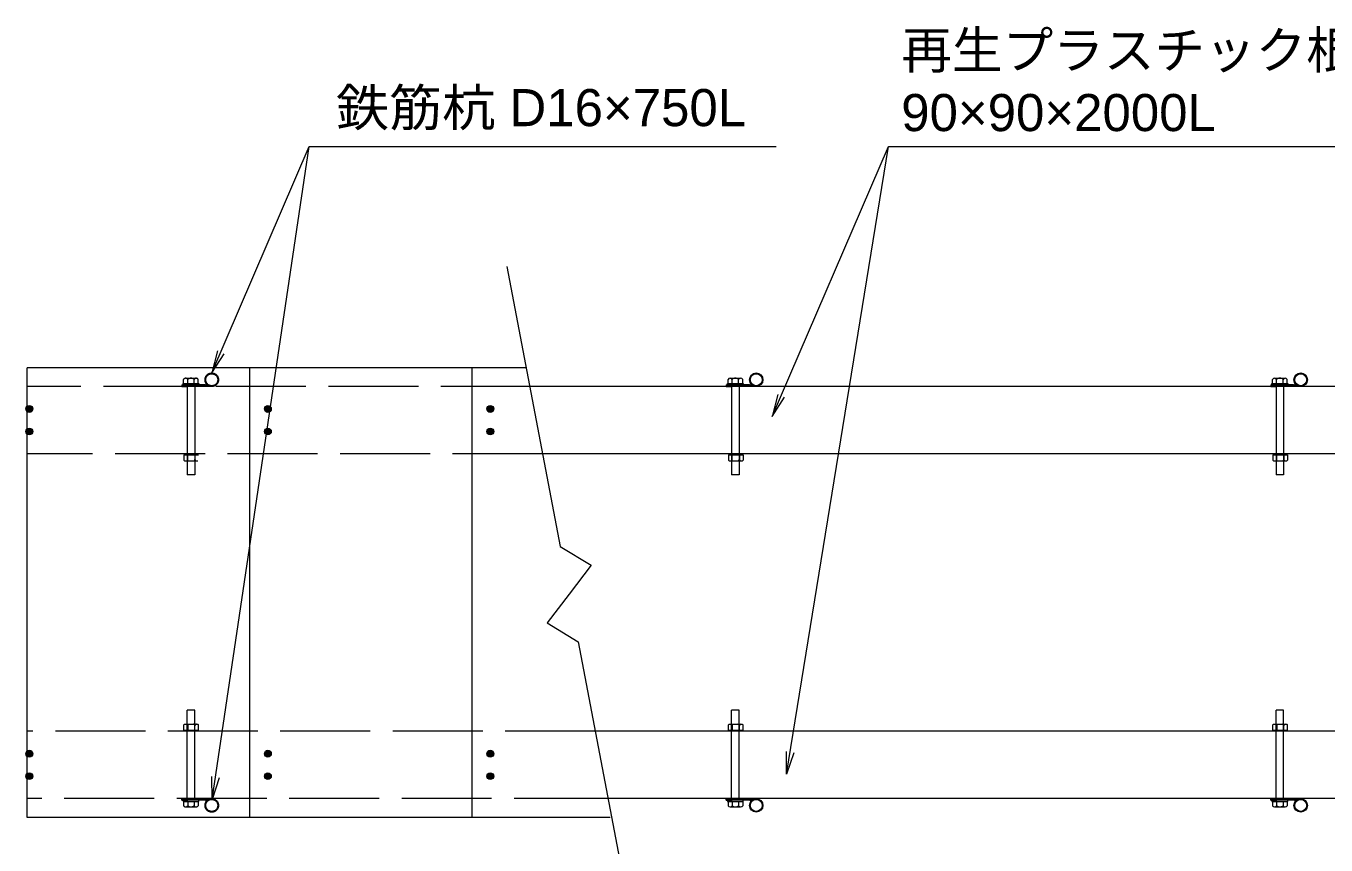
# Model space of a CAD drawing. Units: millimetres at full size, sheet at 1:20; details may follow other scales. Extents: x 200 to 8200, y 186 to 5740.
# Drawn here: x 1937 to 3671, y 3181 to 4273 of the extents above; entities that cross this region are included whole.
import ezdxf
from ezdxf.enums import TextEntityAlignment as Align

# ---------------------------------------------------------------- set-up
doc = ezdxf.new("R2010")
doc.units = ezdxf.units.MM
doc.header["$LTSCALE"] = 20
doc.linetypes.add('DASHED', pattern=[7.5, 6, -1.5])
for name, color, linetype, lineweight in [('コーススレッド', 7, 'Continuous', 18), ('ボルト', 7, 'DASHED', 18), ('引出線', 7, 'Continuous', 13), ('破線', 7, 'DASHED', 9), ('角材', 7, 'Continuous', 18), ('記号', 7, 'Continuous', 13), ('鉄筋杭', 7, 'Continuous', 18), ('階段本体', 7, 'Continuous', 18)]:
    doc.layers.add(name, color=color, linetype=linetype, lineweight=lineweight)
doc.layers.add('文字', color=7, linetype='Continuous')
doc.styles.add('ＭＳ Ｐゴシック', font='')
doc.styles.get('ＭＳ Ｐゴシック').set_extended_font_data('MS PGothic')

# ---------------------------------------------------------------- blocks, each defined once
blk = doc.blocks.new('open_arrow')
at = {"color": 0, "linetype": 'Continuous', "lineweight": -2}
blk.add_lwpolyline([(7.5, 1.25), (0, 0), (7.5, -1.25)], dxfattribs=at)

msp = doc.modelspace()

# ---------------------------------------------------------------- hatches: boundary and pattern name
at = {"layer": 'コーススレッド'}
for points in [[(1937.26, 3762.42, 1), (1946.26, 3762.42, 1)], [(2255.47, 3762.42, 1), (2264.47, 3762.42, 1)], [(2552.06, 3762.42, 1), (2561.06, 3762.42, 1)], [(1937.26, 3732.42, 1), (1946.26, 3732.42, 1)], [(2255.47, 3732.42, 1), (2264.47, 3732.42, 1)], [(2552.06, 3732.42, 1), (2561.06, 3732.42, 1)], [(1937.26, 3302.57, -1), (1946.26, 3302.57, -1)], [(2255.47, 3302.57, -1), (2264.47, 3302.57, -1)], [(2552.06, 3302.57, -1), (2561.06, 3302.57, -1)], [(1937.26, 3272.57, -1), (1946.26, 3272.57, -1)], [(2255.47, 3272.57, -1), (2264.47, 3272.57, -1)], [(2552.06, 3272.57, -1), (2561.06, 3272.57, -1)]]:
    msp.add_hatch(color=256, dxfattribs=at).paths.add_polyline_path(points)

# ---------------------------------------------------------------- linework, layer by layer
at = {"layer": 'コーススレッド', "lineweight": 13}
for centre in [(1941.76, 3762.42), (2259.97, 3762.42), (2556.56, 3762.42), (1941.76, 3732.42), (2259.97, 3732.42), (2556.56, 3732.42), (1941.76, 3302.57), (2259.97, 3302.57), (2556.56, 3302.57), (1941.76, 3272.57), (2259.97, 3272.57), (2556.56, 3272.57)]:
    msp.add_circle(centre, 4.5, dxfattribs=at)
at = {"layer": 'ボルト'}
for p, q in [((2147.42, 3796.41), (2147.42, 3801.81)), ((2150.26, 3803.41), (2164.2, 3803.41)), ((2152.98, 3796.41), (2152.98, 3801.81)), ((2161.48, 3796.41), (2161.48, 3801.81)), ((2167.04, 3796.41), (2167.04, 3801.81)), ((2146.73, 3794.41), (2146.73, 3796.41)), ((2146.73, 3796.41), (2167.73, 3796.41)), ((2152.23, 3794.41), (2152.23, 3674.41)), ((2162.23, 3794.41), (2162.23, 3674.41)), ((2147.87, 3701.12), (2167.5, 3701.12)), ((2147.87, 3701.12), (2147.87, 3694.12)), ((2148.87, 3693.12), (2147.87, 3694.12)), ((2153.1, 3693.08), (2153.1, 3701.11)), ((2162.59, 3701.12), (2162.59, 3695.12)), ((2148.87, 3693.12), (2166.5, 3693.12)), ((2162.23, 3674.41), (2152.23, 3674.41)), ((2152.23, 3240.58), (2152.23, 3360.58)), ((2162.23, 3360.58), (2152.23, 3360.58)), ((2162.23, 3240.58), (2162.23, 3360.58)), ((2148.87, 3341.88), (2147.87, 3340.88)), ((2147.87, 3333.88), (2147.87, 3340.88)), ((2147.87, 3333.88), (2167.5, 3333.88)), ((2148.87, 3341.88), (2166.5, 3341.88)), ((2153.1, 3341.91), (2153.1, 3333.88)), ((2162.59, 3333.88), (2162.59, 3339.88)), ((2166.5, 3341.88), (2167.5, 3340.88)), ((2167.5, 3333.88), (2167.5, 3340.88)), ((2146.73, 3240.58), (2146.73, 3238.58)), ((2146.73, 3238.58), (2167.73, 3238.58)), ((2147.42, 3238.58), (2147.42, 3233.18)), ((2150.26, 3231.58), (2164.2, 3231.58)), ((2152.98, 3238.58), (2152.98, 3233.18)), ((2161.48, 3238.58), (2161.48, 3233.18)), ((2167.04, 3238.58), (2167.04, 3233.18))]:
    msp.add_line(p, q, dxfattribs=at)
at = {"layer": 'ボルト', "linetype": 'Continuous'}
for p, q in [((2873.63, 3796.41), (2873.63, 3801.81)), ((2876.47, 3803.41), (2890.41, 3803.41)), ((2879.19, 3796.41), (2879.19, 3801.81)), ((2887.69, 3796.41), (2887.69, 3801.81)), ((2893.25, 3796.41), (2893.25, 3801.81)), ((3599.84, 3796.41), (3599.84, 3801.81)), ((3602.68, 3803.41), (3616.62, 3803.41)), ((3605.4, 3796.41), (3605.4, 3801.81)), ((3613.9, 3796.41), (3613.9, 3801.81)), ((3619.46, 3796.41), (3619.46, 3801.81)), ((2872.94, 3794.41), (2872.94, 3796.41)), ((2872.94, 3796.41), (2893.94, 3796.41)), ((2878.44, 3794.41), (2878.44, 3674.41)), ((2888.44, 3794.41), (2888.44, 3674.41)), ((3599.15, 3794.41), (3599.15, 3796.41)), ((3599.15, 3796.41), (3620.15, 3796.41)), ((3604.65, 3794.41), (3604.65, 3674.41)), ((3614.65, 3794.41), (3614.65, 3674.41)), ((2874.08, 3701.12), (2893.71, 3701.12)), ((2874.08, 3701.12), (2874.08, 3694.12)), ((2875.08, 3693.12), (2874.08, 3694.12)), ((2879.31, 3693.08), (2879.31, 3701.11)), ((2888.8, 3701.12), (2888.8, 3695.12)), ((2892.71, 3693.12), (2893.71, 3694.12)), ((2893.71, 3701.12), (2893.71, 3694.12)), ((3600.29, 3701.12), (3619.92, 3701.12)), ((3600.29, 3701.12), (3600.29, 3694.12)), ((3601.29, 3693.12), (3600.29, 3694.12)), ((3605.52, 3693.08), (3605.52, 3701.11)), ((3615.01, 3701.12), (3615.01, 3695.12)), ((3618.92, 3693.12), (3619.92, 3694.12)), ((3619.92, 3701.12), (3619.92, 3694.12)), ((2875.08, 3693.12), (2892.71, 3693.12)), ((3601.29, 3693.12), (3618.92, 3693.12)), ((2888.44, 3674.41), (2878.44, 3674.41)), ((3614.65, 3674.41), (3604.65, 3674.41)), ((2878.44, 3240.58), (2878.44, 3360.58)), ((2888.44, 3360.58), (2878.44, 3360.58)), ((2888.44, 3240.58), (2888.44, 3360.58)), ((3604.65, 3240.58), (3604.65, 3360.58)), ((3614.65, 3360.58), (3604.65, 3360.58)), ((3614.65, 3240.58), (3614.65, 3360.58)), ((2875.08, 3341.88), (2874.08, 3340.88)), ((2874.08, 3333.88), (2874.08, 3340.88)), ((2874.08, 3333.88), (2893.71, 3333.88)), ((2875.08, 3341.88), (2892.71, 3341.88)), ((2879.31, 3341.91), (2879.31, 3333.88)), ((2888.8, 3333.88), (2888.8, 3339.88)), ((2892.71, 3341.88), (2893.71, 3340.88)), ((2893.71, 3333.88), (2893.71, 3340.88)), ((3601.29, 3341.88), (3600.29, 3340.88)), ((3600.29, 3333.88), (3600.29, 3340.88)), ((3600.29, 3333.88), (3619.92, 3333.88)), ((3601.29, 3341.88), (3618.92, 3341.88)), ((3605.52, 3341.91), (3605.52, 3333.88)), ((3615.01, 3333.88), (3615.01, 3339.88)), ((3618.92, 3341.88), (3619.92, 3340.88)), ((3619.92, 3333.88), (3619.92, 3340.88)), ((2872.94, 3240.58), (2872.94, 3238.58)), ((2872.94, 3238.58), (2893.94, 3238.58)), ((2873.63, 3238.58), (2873.63, 3233.18)), ((2876.47, 3231.58), (2890.41, 3231.58)), ((2879.19, 3238.58), (2879.19, 3233.18)), ((2887.69, 3238.58), (2887.69, 3233.18)), ((2893.25, 3238.58), (2893.25, 3233.18)), ((3599.15, 3240.58), (3599.15, 3238.58)), ((3599.15, 3238.58), (3620.15, 3238.58)), ((3599.84, 3238.58), (3599.84, 3233.18)), ((3602.68, 3231.58), (3616.62, 3231.58)), ((3605.4, 3238.58), (3605.4, 3233.18)), ((3613.9, 3238.58), (3613.9, 3233.18)), ((3619.46, 3238.58), (3619.46, 3233.18))]:
    msp.add_line(p, q, dxfattribs=at)
at = {"layer": 'ボルト'}
for points in [[(2167.73, 3796.41), (2167.73, 3794.41), (2146.73, 3794.41)], [(2167.73, 3238.58), (2167.73, 3240.58), (2146.73, 3240.58)]]:
    msp.add_lwpolyline(points, dxfattribs=at)
at = {"layer": 'ボルト', "linetype": 'Continuous'}
for points in [[(2893.94, 3796.41), (2893.94, 3794.41), (2872.94, 3794.41)], [(3620.15, 3796.41), (3620.15, 3794.41), (3599.15, 3794.41)], [(2893.94, 3238.58), (2893.94, 3240.58), (2872.94, 3240.58)], [(3620.15, 3238.58), (3620.15, 3240.58), (3599.15, 3240.58)]]:
    msp.add_lwpolyline(points, dxfattribs=at)
at = {"layer": 'ボルト'}
for centre, start, end in [((2160.59, 3695.12), 270, 0), ((2164.59, 3695.12), 180, 270), ((2160.59, 3339.88), 0, 90), ((2164.59, 3339.88), 90, 180)]:
    msp.add_arc(centre, 2, start, end, dxfattribs=at)
at = {"layer": 'ボルト', "linetype": 'Continuous'}
for centre, start, end in [((2886.8, 3695.12), 270, 0), ((2890.8, 3695.12), 180, 270), ((3613.01, 3695.12), 270, 0), ((3617.01, 3695.12), 180, 270), ((2886.8, 3339.88), 0, 90), ((2890.8, 3339.88), 90, 180), ((3613.01, 3339.88), 0, 90), ((3617.01, 3339.88), 90, 180)]:
    msp.add_arc(centre, 2, start, end, dxfattribs=at)
at = {"layer": 'ボルト'}
for centre, major_axis, start_param, end_param in [((2150.74, 3799.63), (4.04, 0), 1.6887973, 2.5318742), ((2150.3, 3800.62), (2.97, 0), 0.4414906, 1.5829156), ((2157.23, 3797.61), (6.16, 0), 1.5707963, 2.3318087), ((2157.23, 3797.61), (-6.16, 0), 3.9513766, 4.712389), ((2164.17, 3800.62), (-2.97, 0), 4.7002697, 5.8416947), ((2163.73, 3799.63), (-4.04, 0), 3.7513111, 4.594388), ((2150.74, 3235.36), (4.04, 0), 3.7513111, 4.594388), ((2150.3, 3234.37), (2.97, 0), 4.7002697, 5.8416947), ((2157.23, 3237.38), (6.16, 0), 3.9513766, 4.712389), ((2157.23, 3237.38), (-6.16, 0), 1.5707963, 2.3318087), ((2164.17, 3234.37), (-2.97, 0), 0.4414906, 1.5829156), ((2163.73, 3235.36), (-4.04, 0), 1.6887973, 2.5318742)]:
    msp.add_ellipse(centre, major_axis=major_axis, ratio=0.9411, start_param=start_param, end_param=end_param, dxfattribs=at)
at = {"layer": 'ボルト', "linetype": 'Continuous'}
for centre, major_axis, start_param, end_param in [((2876.95, 3799.63), (4.04, 0), 1.6887973, 2.5318742), ((2876.51, 3800.62), (2.97, 0), 0.4414906, 1.5829156), ((2883.44, 3797.61), (6.16, 0), 1.5707963, 2.3318087), ((2883.44, 3797.61), (-6.16, 0), 3.9513766, 4.712389), ((2890.38, 3800.62), (-2.97, 0), 4.7002697, 5.8416947), ((2889.93, 3799.63), (-4.04, 0), 3.7513111, 4.594388), ((3603.16, 3799.63), (4.04, 0), 1.6887973, 2.5318742), ((3602.72, 3800.62), (2.97, 0), 0.4414906, 1.5829156), ((3609.65, 3797.61), (6.16, 0), 1.5707963, 2.3318087), ((3609.65, 3797.61), (-6.16, 0), 3.9513766, 4.712389), ((3616.59, 3800.62), (-2.97, 0), 4.7002697, 5.8416947), ((3616.14, 3799.63), (-4.04, 0), 3.7513111, 4.594388), ((2876.95, 3235.36), (4.04, 0), 3.7513111, 4.594388), ((2876.51, 3234.37), (2.97, 0), 4.7002697, 5.8416947), ((2883.44, 3237.38), (6.16, 0), 3.9513766, 4.712389), ((2883.44, 3237.38), (-6.16, 0), 1.5707963, 2.3318087), ((2890.38, 3234.37), (-2.97, 0), 0.4414906, 1.5829156), ((2889.93, 3235.36), (-4.04, 0), 1.6887973, 2.5318742), ((3603.16, 3235.36), (4.04, 0), 3.7513111, 4.594388), ((3602.72, 3234.37), (2.97, 0), 4.7002697, 5.8416947), ((3609.65, 3237.38), (6.16, 0), 3.9513766, 4.712389), ((3609.65, 3237.38), (-6.16, 0), 1.5707963, 2.3318087), ((3616.59, 3234.37), (-2.97, 0), 0.4414906, 1.5829156), ((3616.14, 3235.36), (-4.04, 0), 1.6887973, 2.5318742)]:
    msp.add_ellipse(centre, major_axis=major_axis, ratio=0.9411, start_param=start_param, end_param=end_param, dxfattribs=at)
at = {"layer": '引出線'}
for points in [[(2185.3, 3810.41), (2315.02, 4112.45), (2937.96, 4112.45)], [(2185.67, 3241.58), (2315.02, 4112.45), (2937.96, 4112.45)], [(2932.71, 3752.4), (3087.8, 4112.45), (3897.25, 4112.45)], [(2951.68, 3275.08), (3087.8, 4112.45), (3897.25, 4112.45)], [(2961.43, 3303.88), (2951.68, 3275.08), (2951.56, 3305.49)], [(2195.03, 3270.52), (2185.67, 3241.58), (2185.14, 3271.99)]]:
    msp.add_lwpolyline(points, dxfattribs=at)
at = {"layer": '破線'}
for p, q in [((2610.58, 3792.42), (1939, 3792.42)), ((2626.16, 3702.42), (1939, 3702.42)), ((2696.43, 3332.58), (1939, 3332.58)), ((2708.37, 3242.58), (1939, 3242.58))]:
    msp.add_line(p, q, dxfattribs=at)
at = {"layer": '角材'}
for p, q in [((3757.61, 3792.42), (2610.58, 3792.42)), ((3771.95, 3702.42), (2626.16, 3702.42)), ((3842.22, 3332.58), (2696.43, 3332.58)), ((3859.31, 3242.58), (2708.37, 3242.58))]:
    msp.add_line(p, q, dxfattribs=at)
at = {"layer": '記号'}
msp.add_lwpolyline([(2578.65, 3952.53), (2649.58, 3579.16), (2691.02, 3554.05), (2661.68, 3515.49), (2632.34, 3476.94), (2673.77, 3451.83), (2744.71, 3078.46)], dxfattribs=at)
at = {"layer": '鉄筋杭', "linetype": 'DASHED'}
for p, q in [((2145.03, 3794.41), (2153.03, 3794.41)), ((2145.03, 3794.41), (2145.03, 3793.41)), ((2145.03, 3793.41), (2161.48, 3793.41)), ((2145.03, 3793.41), (2145.03, 3792.41)), ((2185.03, 3792.41), (2145.03, 3792.41)), ((2145.03, 3792.41), (2153.03, 3792.41)), ((2175.62, 3794.41), (2161.48, 3794.41)), ((2185.02, 3793.41), (2161.48, 3793.41)), ((2185.03, 3242.58), (2145.03, 3242.58)), ((2145.03, 3242.58), (2153.03, 3242.58)), ((2145.03, 3241.58), (2145.03, 3242.58)), ((2145.03, 3241.58), (2161.48, 3241.58)), ((2145.03, 3240.58), (2145.03, 3241.58)), ((2145.03, 3240.58), (2153.03, 3240.58)), ((2185.02, 3241.58), (2161.48, 3241.58)), ((2175.62, 3240.58), (2161.48, 3240.58))]:
    msp.add_line(p, q, dxfattribs=at)
at = {"layer": '鉄筋杭'}
for p, q in [((2871.24, 3794.41), (2879.24, 3794.41)), ((2871.24, 3794.41), (2871.24, 3793.41)), ((2871.24, 3793.41), (2887.69, 3793.41)), ((2871.24, 3793.41), (2871.24, 3792.41)), ((2911.24, 3792.41), (2871.24, 3792.41)), ((2871.24, 3792.41), (2879.24, 3792.41)), ((2901.83, 3794.41), (2887.69, 3794.41)), ((2911.23, 3793.41), (2887.69, 3793.41)), ((3597.45, 3794.41), (3605.45, 3794.41)), ((3597.45, 3794.41), (3597.45, 3793.41)), ((3597.45, 3793.41), (3613.9, 3793.41)), ((3597.45, 3793.41), (3597.45, 3792.41)), ((3637.45, 3792.41), (3597.45, 3792.41)), ((3597.45, 3792.41), (3605.45, 3792.41)), ((3628.04, 3794.41), (3613.9, 3794.41)), ((3637.44, 3793.41), (3613.9, 3793.41)), ((2911.24, 3242.58), (2871.24, 3242.58)), ((2871.24, 3242.58), (2879.24, 3242.58)), ((2871.24, 3241.58), (2871.24, 3242.58)), ((3637.45, 3242.58), (3597.45, 3242.58)), ((3597.45, 3242.58), (3605.45, 3242.58)), ((3597.45, 3241.58), (3597.45, 3242.58)), ((2871.24, 3241.58), (2887.69, 3241.58)), ((2871.24, 3240.58), (2871.24, 3241.58)), ((2871.24, 3240.58), (2879.24, 3240.58)), ((2911.23, 3241.58), (2887.69, 3241.58)), ((2901.83, 3240.58), (2887.69, 3240.58)), ((3597.45, 3241.58), (3613.9, 3241.58)), ((3597.45, 3240.58), (3597.45, 3241.58)), ((3597.45, 3240.58), (3605.45, 3240.58)), ((3637.44, 3241.58), (3613.9, 3241.58)), ((3628.04, 3240.58), (3613.9, 3240.58))]:
    msp.add_line(p, q, dxfattribs=at)
at = {"layer": '鉄筋杭', "linetype": 'DASHED'}
for centre, radius in [((2185.03, 3801.41), 9), ((2185.03, 3801.41), 8), ((2185.03, 3801.41), 8), ((2185.03, 3233.58), 9), ((2185.03, 3233.58), 8), ((2185.03, 3233.58), 8)]:
    msp.add_circle(centre, radius, dxfattribs=at)
at = {"layer": '鉄筋杭'}
for centre, radius in [((2911.24, 3801.41), 9), ((2911.24, 3801.41), 8), ((2911.24, 3801.41), 8), ((3637.45, 3801.41), 9), ((3637.45, 3801.41), 8), ((3637.45, 3801.41), 8), ((2911.24, 3233.58), 9), ((3637.45, 3233.58), 9), ((2911.24, 3233.58), 8), ((2911.24, 3233.58), 8), ((3637.45, 3233.58), 8), ((3637.45, 3233.58), 8)]:
    msp.add_circle(centre, radius, dxfattribs=at)
at = {"layer": '鉄筋杭', "linetype": 'DASHED'}
for centre, radius, start, end in [((2176.05, 3795.95), 2.59, 255.71412, 18.85631), ((2176, 3796.18), 1.81, 257.91437, 355.75136), ((2176.05, 3239.04), 2.59, 341.14369, 104.28588), ((2176, 3238.81), 1.81, 4.24864, 102.08563)]:
    msp.add_arc(centre, radius, start, end, dxfattribs=at)
at = {"layer": '鉄筋杭'}
for centre, radius, start, end in [((2902.26, 3795.95), 2.59, 255.71412, 18.85631), ((2902.21, 3796.18), 1.81, 257.91437, 355.75136), ((3628.47, 3795.95), 2.59, 255.71412, 18.85631), ((3628.42, 3796.18), 1.81, 257.91437, 355.75136), ((2902.26, 3239.04), 2.59, 341.14369, 104.28588), ((2902.21, 3238.81), 1.81, 4.24864, 102.08563), ((3628.47, 3239.04), 2.59, 341.14369, 104.28588), ((3628.42, 3238.81), 1.81, 4.24864, 102.08563)]:
    msp.add_arc(centre, radius, start, end, dxfattribs=at)
at = {"layer": '階段本体'}
for p, q in [((1939, 3217.5), (1939, 3817.5)), ((2604.36, 3817.5), (1939, 3817.5)), ((2235.61, 3217.5), (2235.61, 3817.5)), ((2532.25, 3217.5), (2532.25, 3817.5)), ((2716.42, 3217.5), (1939, 3217.5))]:
    msp.add_line(p, q, dxfattribs=at)

# ---------------------------------------------------------------- block references
at = {"layer": '引出線', "xscale": 4, "yscale": 4}
for p, rotation in [((2185.3, 3810.41), 66.8), ((2932.71, 3752.4), 66.7)]:
    msp.add_blockref('open_arrow', p, dxfattribs=dict(at, rotation=rotation))

# ---------------------------------------------------------------- texts
at = {"layer": '文字', "style": 'ＭＳ Ｐゴシック'}
msp.add_text('再生プラスチック根太角材', height=49.49, dxfattribs=at).set_placement((3104.93, 4201.54), align=Align.BOTTOM_LEFT)
at = {"layer": '文字', "style": 'ＭＳ Ｐゴシック', "width": 1.05}
for s, p in [('鉄筋杭 D16×750L', (2350.6, 4124.82)), ('90×90×2000L', (3104.65, 4118.21))]:
    msp.add_text(s, height=49.49, dxfattribs=at).set_placement(p, align=Align.BOTTOM_LEFT)

doc.saveas('drawing.dxf')
